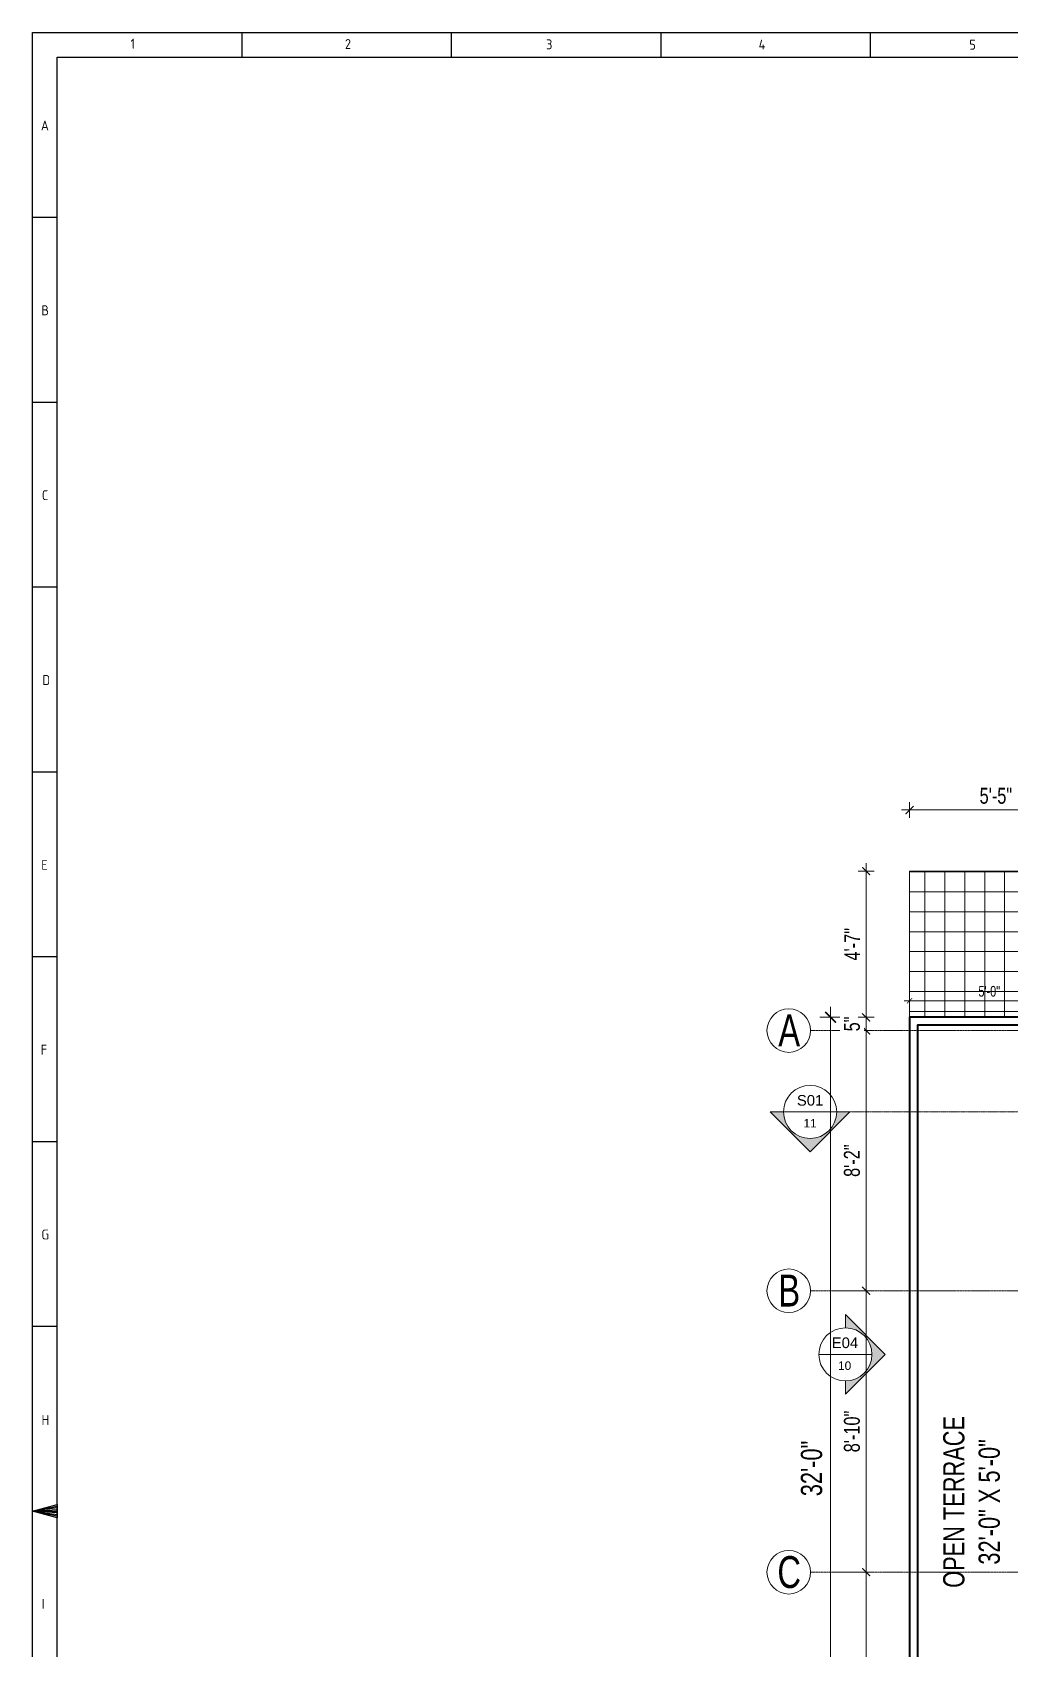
# Model space of a CAD drawing. Header units: inches. Extents: x 985 to 11353, y 526 to 2181.
# Drawn here: x 7999 to 8368, y 1572 to 2181 of the extents above; entities that cross this region are included whole.
import ezdxf
from ezdxf.enums import TextEntityAlignment as Align

# ---------------------------------------------------------------- set-up
doc = ezdxf.new("R2010")
doc.units = ezdxf.units.IN
doc.header["$MEASUREMENT"] = 0
doc.linetypes.add('ACAD_ISO12W100', pattern=[21, 12, -3, 0, -3, 0, -3])
doc.linetypes.add('PHANTOMX2', pattern=[5, 2.5, -0.5, 0.5, -0.5, 0.5, -0.5])
doc.layers.add('CABLE ROUTE FOR TOTAL PLANE-EMBED 2_DWG$0$SILICAGEL BORDER', color=7, linetype='Continuous')
doc.layers.add('Text', color=7, linetype='Continuous')
for name, color, linetype, lineweight in [('Dimension', 22, 'Continuous', 13), ('Elevation Marker', 252, 'Continuous', 15), ('grid', 9, 'Continuous', 13), ('Grid marker', 161, 'Continuous', 15), ('Grid Text', 5, 'Continuous', 15), ('HACTH', 8, 'Continuous', 9), ('railing', 232, 'Continuous', 15), ('wall 05', 3, 'Continuous', 40)]:
    doc.layers.add(name, color=color, linetype=linetype, lineweight=lineweight)
doc.styles.add('Arial', font='arial.ttf')
doc.styles.get("Standard").update_dxf_attribs({"font": 'isocp3.shx'})
doc.styles.add('Swiss721', font='swisscl.ttf')
doc.dimstyles.new('DIM08', dxfattribs={"dimtxt": 8, "dimasz": 4, "dimexe": 4, "dimexo": 0, "dimgap": 3, "dimtad": 1, "dimdec": 1, "dimzin": 3, "dimdsep": 46, "dimlunit": 4, "dimtxsty": 'Swiss721', "dimblk": 'ARCHTICK', "dimcen": 0, "dimdle": 4, "dimclrd": 256, "dimclre": 256, "dimclrt": 256, "dimadec": 0, "dimazin": 0, "dimtfac": 1, "dimtdec": 1, "dimtofl": 0, "dimtmove": 0, "dimatfit": 3, "dimldrblk": 'ARCHTICK', "dimfxl": 4, "dimfxlon": 1, "dimtfill": 1, "dimtolj": 1, "dimtzin": 0, "dimlwd": 9, "dimlwe": 9, "dimarcsym": 0})

# ---------------------------------------------------------------- blocks, each defined once
blk = doc.blocks.new('_ArchTick')
at = {"color": 0, "linetype": 'ByBlock', "const_width": 0.15}
blk.add_lwpolyline([(-0.5, -0.5), (0.5, 0.5)], dxfattribs=at)
blk = doc.blocks.new('*D377')
at = {"layer": 'Defpoints', "color": 0, "transparency": 16777216}
for p in [(8389.564620777152, 1816.493749929371), (8329.564620777152, 1810.275988226477), (8389.564620777152, 1810.275988226507)]:
    blk.add_point(p, dxfattribs=at)
at = {"layer": 'Dimension', "lineweight": 9, "transparency": 16777216}
for p, q in [((8327.564620777152, 1816.493749929371), (8391.564620777152, 1816.493749929371)), ((8329.564620777152, 1814.493749929371), (8329.564620777152, 1818.493749929371)), ((8389.564620777152, 1814.493749929371), (8389.564620777152, 1818.493749929371))]:
    blk.add_line(p, q, dxfattribs=at)
at = {"layer": 'Dimension', "lineweight": 9, "transparency": 16777216, "xscale": 2, "yscale": 2, "zscale": 2, "rotation": 180}
blk.add_blockref('_ArchTick', (8329.564620777152, 1816.493749929371), dxfattribs=at)
at = {"layer": 'Dimension', "lineweight": 9, "transparency": 16777216, "xscale": 2, "yscale": 2, "zscale": 2}
blk.add_blockref('_ArchTick', (8389.564620777152, 1816.493749929371), dxfattribs=at)
at = {"layer": 'Dimension', "transparency": 16777216, "insert": (8359.564620777152, 1820.042242720983), "char_height": 4, "attachment_point": 5, "style": 'Swiss721', "bg_fill": 3, "box_fill_scale": 1.25, "bg_fill_color": 256, "bg_fill_true_color": 13158600, "bg_fill_transparency": 0}
blk.add_mtext('\\A1;5\'-0"', dxfattribs=at)
blk = doc.blocks.new('*D418')
at = {"layer": 'Defpoints', "color": 0, "transparency": 16777216}
for p in [(8314.186179882441, 1810.275988226507), (8299.817496558624, 1426.275988226565), (8314.18617988116, 1426.275988226565)]:
    blk.add_point(p, dxfattribs=at)
at = {"layer": 'Dimension', "lineweight": 9, "transparency": 16777216}
for p, q in [((8303.817496558624, 1810.275988226507), (8295.817496558624, 1810.275988226507)), ((8299.817496558624, 1814.275988226507), (8299.817496558624, 1422.275988226565)), ((8303.817496558624, 1426.275988226565), (8295.817496558624, 1426.275988226565))]:
    blk.add_line(p, q, dxfattribs=at)
at = {"layer": 'Dimension', "lineweight": 9, "transparency": 16777216, "xscale": 4, "yscale": 4, "zscale": 4}
for p, rotation in [((8299.817496558624, 1810.275988226507), 90), ((8299.817496558624, 1426.275988226565), 270)]:
    blk.add_blockref('_ArchTick', p, dxfattribs=dict(at, rotation=rotation))
at = {"layer": 'Dimension', "transparency": 16777216, "insert": (8292.715268511442, 1640.359044077818), "char_height": 8, "attachment_point": 5, "rotation": 90, "style": 'Swiss721', "bg_fill": 3, "box_fill_scale": 1.25, "bg_fill_color": 256, "bg_fill_true_color": 13158600, "bg_fill_transparency": 0}
blk.add_mtext('\\A1;32\'-0"', dxfattribs=at)
blk = doc.blocks.new('*D419')
at = {"layer": 'Defpoints', "color": 0, "transparency": 16777216}
for p in [(8394.564620777152, 1888.357173217211), (8329.564620777122, 1865.286268453504), (8394.564620777152, 1865.286268453504)]:
    blk.add_point(p, dxfattribs=at)
at = {"layer": 'Dimension', "lineweight": 9, "transparency": 16777216}
for p, q in [((8326.564620777122, 1888.357173217211), (8397.564620777152, 1888.357173217211)), ((8329.564620777122, 1885.357173217211), (8329.564620777122, 1891.357173217211)), ((8394.564620777152, 1885.357173217211), (8394.564620777152, 1891.357173217211))]:
    blk.add_line(p, q, dxfattribs=at)
at = {"layer": 'Dimension', "lineweight": 9, "transparency": 16777216, "xscale": 3, "yscale": 3, "zscale": 3, "rotation": 180}
blk.add_blockref('_ArchTick', (8329.564620777122, 1888.357173217211), dxfattribs=at)
at = {"layer": 'Dimension', "lineweight": 9, "transparency": 16777216, "xscale": 3, "yscale": 3, "zscale": 3}
blk.add_blockref('_ArchTick', (8394.564620777152, 1888.357173217211), dxfattribs=at)
at = {"layer": 'Dimension', "transparency": 16777216, "insert": (8362.064620777137, 1893.668116860723), "char_height": 6, "attachment_point": 5, "style": 'Swiss721', "bg_fill": 3, "box_fill_scale": 1.25, "bg_fill_color": 256, "bg_fill_true_color": 13158600, "bg_fill_transparency": 0}
blk.add_mtext('\\A1;5\'-5"', dxfattribs=at)
blk = doc.blocks.new('*D424')
at = {"layer": 'Defpoints', "color": 0, "transparency": 16777216}
for p in [(8311.39090137079, 1805.275988226507), (8311.39090137079, 1707.286268453417), (8313.211348158717, 1707.286268453417)]:
    blk.add_point(p, dxfattribs=at)
at = {"layer": 'Dimension', "lineweight": 9, "transparency": 16777216}
for p, q in [((8311.39090137079, 1805.275988226507), (8316.211348158717, 1805.275988226507)), ((8313.211348158717, 1808.275988226507), (8313.211348158717, 1704.286268453417)), ((8311.39090137079, 1707.286268453417), (8316.211348158717, 1707.286268453417))]:
    blk.add_line(p, q, dxfattribs=at)
at = {"layer": 'Dimension', "lineweight": 9, "transparency": 16777216, "xscale": 3, "yscale": 3, "zscale": 3}
for p, rotation in [((8313.211348158717, 1805.275988226507), 90), ((8313.211348158717, 1707.286268453417), 270)]:
    blk.add_blockref('_ArchTick', p, dxfattribs=dict(at, rotation=rotation))
at = {"layer": 'Dimension', "transparency": 16777216, "insert": (8307.888608971298, 1756.281128339963), "char_height": 6, "attachment_point": 5, "rotation": 90, "style": 'Swiss721', "bg_fill": 3, "box_fill_scale": 1.25, "bg_fill_color": 256, "bg_fill_true_color": 13158600, "bg_fill_transparency": 0}
blk.add_mtext('\\A1;8\'-2"', dxfattribs=at)
blk = doc.blocks.new('*D425')
at = {"layer": 'Defpoints', "color": 0, "transparency": 16777216}
for p in [(8311.39090137079, 1707.286268453417), (8313.211348158717, 1707.286268453417), (8316.432662394074, 1601.275988226419)]:
    blk.add_point(p, dxfattribs=at)
at = {"layer": 'Dimension', "lineweight": 9, "transparency": 16777216}
for p, q in [((8311.39090137079, 1707.286268453417), (8316.211348158717, 1707.286268453417)), ((8313.211348158717, 1598.275988226419), (8313.211348158717, 1710.286268453417)), ((8316.211348158717, 1601.275988226419), (8310.211348158717, 1601.275988226419))]:
    blk.add_line(p, q, dxfattribs=at)
at = {"layer": 'Dimension', "lineweight": 9, "transparency": 16777216, "xscale": 3, "yscale": 3, "zscale": 3}
for p, rotation in [((8313.211348158717, 1707.286268453417), 90), ((8313.211348158717, 1601.275988226419), 270)]:
    blk.add_blockref('_ArchTick', p, dxfattribs=dict(at, rotation=rotation))
at = {"layer": 'Dimension', "transparency": 16777216, "insert": (8307.888608971298, 1654.281128339919), "char_height": 6, "attachment_point": 5, "rotation": 90, "style": 'Swiss721', "bg_fill": 3, "box_fill_scale": 1.25, "bg_fill_color": 256, "bg_fill_true_color": 13158600, "bg_fill_transparency": 0}
blk.add_mtext('\\A1;8\'-10"', dxfattribs=at)
blk = doc.blocks.new('*D426')
at = {"layer": 'Defpoints', "color": 0, "transparency": 16777216}
for p in [(8316.432662394074, 1601.275988226419), (8313.211348158717, 1431.275988226507), (8319.528631139869, 1431.275988226507)]:
    blk.add_point(p, dxfattribs=at)
at = {"layer": 'Dimension', "lineweight": 9, "transparency": 16777216}
for p, q in [((8313.211348158717, 1604.275988226419), (8313.211348158717, 1428.275988226507)), ((8316.211348158717, 1601.275988226419), (8310.211348158717, 1601.275988226419)), ((8316.211348158717, 1431.275988226507), (8310.211348158717, 1431.275988226507))]:
    blk.add_line(p, q, dxfattribs=at)
at = {"layer": 'Dimension', "lineweight": 9, "transparency": 16777216, "xscale": 3, "yscale": 3, "zscale": 3}
for p, rotation in [((8313.211348158717, 1601.275988226419), 90), ((8313.211348158717, 1431.275988226507), 270)]:
    blk.add_blockref('_ArchTick', p, dxfattribs=dict(at, rotation=rotation))
at = {"layer": 'Dimension', "transparency": 16777216, "insert": (8307.949552614811, 1516.275988226464), "char_height": 6, "attachment_point": 5, "rotation": 90, "style": 'Swiss721', "bg_fill": 3, "box_fill_scale": 1.25, "bg_fill_color": 256, "bg_fill_true_color": 13158600, "bg_fill_transparency": 0}
blk.add_mtext('\\A1;14\'-2"', dxfattribs=at)
blk = doc.blocks.new('*D428')
at = {"layer": 'Defpoints', "color": 0, "transparency": 16777216}
blk.add_point((8327.564620777152, 1810.275988226507), dxfattribs=at)
at = {"layer": 'Dimension', "lineweight": 9, "transparency": 16777216}
for p, q in [((8316.211348158717, 1810.275988226507), (8310.211348158717, 1810.275988226507)), ((8313.211348158717, 1802.275988226507), (8313.211348158717, 1813.275988226507)), ((8311.39090137079, 1805.275988226507), (8316.211348158717, 1805.275988226507))]:
    blk.add_line(p, q, dxfattribs=at)
at = {"layer": 'Dimension', "lineweight": 9, "transparency": 16777216, "xscale": 3, "yscale": 3, "zscale": 3}
for p, rotation in [((8313.211348158717, 1810.275988226507), 90), ((8313.211348158717, 1805.275988226507), 270)]:
    blk.add_blockref('_ArchTick', p, dxfattribs=dict(at, rotation=rotation))
at = {"layer": 'Dimension', "transparency": 16777216, "insert": (8307.900404515205, 1807.775988226508), "char_height": 6, "attachment_point": 5, "rotation": 90, "style": 'Swiss721', "bg_fill": 3, "box_fill_scale": 1.25, "bg_fill_color": 256, "bg_fill_true_color": 13158600, "bg_fill_transparency": 0}
blk.add_mtext('\\A1;5"', dxfattribs=at)
at = {"layer": 'Defpoints', "color": 0, "transparency": 16777216}
for p in [(8313.211348158717, 1810.275988226507), (8311.39090137079, 1805.275988226507)]:
    blk.add_point(p, dxfattribs=at)
blk = doc.blocks.new('*D429')
at = {"layer": 'Defpoints', "color": 0, "transparency": 16777216}
for p in [(8313.211348158717, 1865.286268453504), (8327.564620777122, 1865.286268453504), (8327.564620777152, 1810.275988226507)]:
    blk.add_point(p, dxfattribs=at)
at = {"layer": 'Dimension', "lineweight": 9, "transparency": 16777216}
for p, q in [((8316.211348158717, 1865.286268453504), (8310.211348158717, 1865.286268453504)), ((8313.211348158717, 1807.275988226507), (8313.211348158717, 1868.286268453504)), ((8316.211348158717, 1810.275988226507), (8310.211348158717, 1810.275988226507))]:
    blk.add_line(p, q, dxfattribs=at)
at = {"layer": 'Dimension', "lineweight": 9, "transparency": 16777216, "xscale": 3, "yscale": 3, "zscale": 3}
for p, rotation in [((8313.211348158717, 1865.286268453504), 90), ((8313.211348158717, 1810.275988226507), 270)]:
    blk.add_blockref('_ArchTick', p, dxfattribs=dict(at, rotation=rotation))
at = {"layer": 'Dimension', "transparency": 16777216, "insert": (8307.961348158717, 1837.781128340007), "char_height": 6, "attachment_point": 5, "rotation": 90, "style": 'Swiss721', "bg_fill": 3, "box_fill_scale": 1.25, "bg_fill_color": 256, "bg_fill_true_color": 13158600, "bg_fill_transparency": 0}
blk.add_mtext('\\A1;4\'-7"', dxfattribs=at)
blk = doc.blocks.new('240A1')
at = {"color": 0, "lineweight": -3}
for p, q in [((1045317.0179728, 286840.3470175929), (1045317.0179728, 286835.3470175929)), ((1045359.0679728, 286840.3470175929), (1045359.0679728, 286835.3470175929)), ((1045401.1179728, 286840.3470175929), (1045401.1179728, 286835.3470175929)), ((1045443.1679728, 286840.3470175929), (1045443.1679728, 286835.3470175929)), ((1045274.9679728, 286803.2220175929), (1045279.9679728, 286803.2220175929)), ((1045274.9679728, 286766.0970175929), (1045279.9679728, 286766.0970175929)), ((1045274.9679728, 286728.9720175929), (1045279.9679728, 286728.9720175929)), ((1045274.9679728, 286691.8470175929), (1045279.9679728, 286691.8470175929)), ((1045274.9679728, 286654.7220175929), (1045279.9679728, 286654.7220175929)), ((1045274.9679728, 286617.5970175929), (1045279.9679728, 286617.5970175929)), ((1045274.9679728, 286580.4720175929), (1045279.9679728, 286580.4720175929)), ((1045274.9679728, 286543.3470175929), (1045279.9679728, 286543.3470175929))]:
    blk.add_line(p, q, dxfattribs=at)
at = {"color": 5, "lineweight": -3}
blk.add_lwpolyline([(1045274.9679728, 286840.3470175929), (1046115.9679728, 286840.3470175929), (1046115.9679728, 286246.3470175929), (1045274.9679728, 286246.3470175929)], close=True, dxfattribs=at)
at = {"color": 0, "lineweight": -3}
blk.add_lwpolyline([(1045279.9679728, 286835.3470175929), (1046110.9679728, 286835.3470175929), (1046110.9679728, 286251.3470175929), (1045279.9679728, 286251.3470175929)], close=True, dxfattribs=at)
at = {"lineweight": -3}
blk.add_lwpolyline([(1045274.9679728, 286543.3470175929), (1045279.9679728, 286544.686763555), (1045279.9679728, 286542.0072716307), (1045274.9679728, 286543.3470175929), (1045279.9679728, 286544.3518270645), (1045279.9679728, 286544.0168905739), (1045274.9679728, 286543.3470175929), (1045279.9679728, 286543.6819540834), (1045279.9679728, 286543.0120811023), (1045274.9679728, 286543.3470175929), (1045279.9679728, 286542.6771446118), (1045279.9679728, 286542.3422081212), (1045274.9679728, 286543.3470175929)], dxfattribs=at)
at = {"lineweight": -3, "char_height": 2, "attachment_point": 1}
for s, insert in [('1', (1045294.676849885, 286839.0641301671)), ('2', (1045337.703599014, 286838.9961188855)), ('3', (1045378.106256576, 286838.9281076039)), ('4', (1045420.770452348, 286838.904418754)), ('5', (1045463.072837551, 286838.8600963224)), ('A', (1045276.670630702, 286822.6307133358)), ('B', (1045276.77361683, 286785.5057175928)), ('C', (1045276.876602958, 286748.3807218498)), ('D', (1045276.979589087, 286711.2557261068)), ('E', (1045276.758151374, 286674.1307303638)), ('F', (1045276.646056958, 286637.0057346207)), ('G', (1045276.793685753, 286599.8809789367)), ('H', (1045276.812998392, 286562.6174088422)), ('I', (1045276.85022071, 286525.7046682925))]:
    blk.add_mtext_dynamic_manual_height_columns(s, width=2, gutter_width=1, heights=[0], dxfattribs=dict(at, insert=insert))

msp = doc.modelspace()

# ---------------------------------------------------------------- linework, layer by layer
at = {"layer": 'Elevation Marker'}
msp.add_line((8282.131913933119, 1774.639968842076), (8277.131913935738, 1774.639968842076), dxfattribs=at)
at = {"layer": 'grid', "linetype": 'PHANTOMX2', "ltscale": 0.2}
for p, q in [((9061.023302502437, 1805.275988226507), (8292.315851606925, 1805.275988226507)), ((9061.023302502437, 1707.286268453417), (8292.315851606925, 1707.286268453417)), ((9061.023302502437, 1601.275988226419), (8292.31585160707, 1601.275988226419))]:
    msp.add_line(p, q, dxfattribs=at)
at = {"layer": 'Grid marker'}
for centre in [(8284.108035118787, 1805.275988226507), (8284.108035118787, 1707.286268453417), (8284.108035118787, 1601.275988226419)]:
    msp.add_circle(centre, 8.207816488131039, dxfattribs=at)
at = {"layer": 'railing', "ltscale": 20}
for points in [[(8329.564620777152, 1810.275988226477), (8329.564620777152, 1865.286268453504), (8514.56462077718, 1865.286268453504)], [(8329.564620777152, 1606.275988226507), (8329.564620777152, 1805.275988226507)]]:
    msp.add_lwpolyline(points, dxfattribs=at)
at = {"layer": 'wall 05'}
for points in [[(8389.564620777152, 1810.275988226507), (8329.564620777152, 1810.275988226477), (8329.56462077718, 1426.275988226565), (8389.564620777152, 1426.275988226507)], [(8389.564620777152, 1807.275988226507), (8332.564620777152, 1807.275988226477), (8332.56462077718, 1429.275988226565), (8389.564620777152, 1429.275988226507)]]:
    msp.add_lwpolyline(points, dxfattribs=at)

# ---------------------------------------------------------------- texts
at = {"layer": 'Grid Text', "char_height": 12, "attachment_point": 2, "style": 'Swiss721'}
for s, insert in [('A', (8284.262151917183, 1811.346593030071)), ('B', (8284.262151917183, 1713.356873256981)), ('C', (8284.262151917183, 1607.346593029984))]:
    msp.add_mtext(s, dxfattribs=dict(at, insert=insert))
at = {"layer": 'Text', "insert": (8342.220596769652, 1627.767626579397), "char_height": 8, "width": 73.13953744304308, "attachment_point": 2, "rotation": 90, "style": 'Swiss721'}
msp.add_mtext('OPEN TERRACE\\P32\'-0" X 5\'-0"', dxfattribs=at)

# ---------------------------------------------------------------- next in the draw order: dimensions: what is measured, and where the dimension line sits
at = {"layer": 'Dimension'}
for base, p1, p2, override, picture, middle in [((8394.564620777152, 1888.357173217211), (8329.564620777122, 1865.286268453504), (8394.564620777152, 1865.286268453504), {"dimscale": 0.75, "dimarcsym": 1}, '*D419', (8362.064620777137, 1893.668116860723)), ((8389.564620777152, 1816.493749929371), (8329.564620777152, 1810.275988226477), (8389.564620777152, 1810.275988226507), {"dimscale": 0.5, "dimarcsym": 2}, '*D377', (8359.564620777152, 1820.042242720983))]:
    dim = msp.add_linear_dim(base=base, p1=p1, p2=p2, dimstyle='DIM08', override=override, dxfattribs=at)
    dim.commit()
    dim.dimension.update_dxf_attribs({"geometry": picture, "text_midpoint": middle})
dim = msp.add_linear_dim(base=(8299.817496558624, 1426.275988226565), p1=(8314.186179882441, 1810.275988226507), p2=(8314.18617988116, 1426.275988226565), angle=90, dimstyle='DIM08', override={"dimarcsym": 1}, dxfattribs=at)
dim.commit()
dim.dimension.update_dxf_attribs({"geometry": '*D418', "text_midpoint": (8299.817496558624, 1640.359044077818), "dimtype": 160})

# ---------------------------------------------------------------- next in the draw order: linework, layer by layer
at = {"layer": 'Elevation Marker'}
msp.add_line((8292.13191392788, 1759.639968849934), (8277.131913935738, 1774.639968842076), dxfattribs=at)

# ---------------------------------------------------------------- next in the draw order: texts
at = {"layer": 'Elevation Marker', "style": 'Arial'}
for tag, text, height, p in [('S01', 'De-A', 4.000000000000002, (8292.13191392791, 1781.011900764989)), ('11', 'IN-201', 3.200000000000001, (8292.13191392791, 1771.989118697367))]:
    msp.add_attdef(tag, text=text, height=height, dxfattribs=at).set_placement(p, align=Align.TOP_CENTER)

# ---------------------------------------------------------------- next in the draw order: dimensions: what is measured, and where the dimension line sits
at = {"layer": 'Dimension'}
dim = msp.add_linear_dim(base=(8313.211348158717, 1707.286268453417), p1=(8311.39090137079, 1805.275988226507), p2=(8311.39090137079, 1707.286268453417), angle=90, dimstyle='DIM08', override={"dimscale": 0.75, "dimarcsym": 1}, dxfattribs=at)
dim.commit()
dim.dimension.update_dxf_attribs({"geometry": '*D424', "text_midpoint": (8307.888608971298, 1756.281128339963)})

# ---------------------------------------------------------------- next in the draw order: hatches: boundary and pattern name
at = {"layer": 'Elevation Marker'}
h = msp.add_hatch(color=256, dxfattribs=at)
h.dxf.hatch_style = 1
edge = h.paths.add_edge_path()
edge.add_line((8302.131913922642, 1774.639968842076), (8307.131913920022, 1774.639968842076))
edge.add_line((8307.131913920022, 1774.639968842076), (8292.13191392788, 1759.639968849934))
edge.add_line((8292.13191392788, 1759.639968849934), (8277.131913935738, 1774.639968842076))
edge.add_line((8277.131913935738, 1774.639968842076), (8282.131913933119, 1774.639968842076))
edge.add_ellipse((8292.13191392788, 1774.639968842076), major_axis=(7.071067808166847, 7.07106780816684), ratio=0.9999999999983927, start_angle=134.999999999954, end_angle=225.0000000000457)
edge.add_ellipse((8292.13191392788, 1774.639968842076), major_axis=(-7.071067808166843, 7.071067808166845), ratio=0.999999999998393, start_angle=134.999999999954, end_angle=225.000000000046)

# ---------------------------------------------------------------- next in the draw order: linework, layer by layer
at = {"layer": 'Elevation Marker', "linetype": 'ByBlock'}
for p, q in [((8302.131913917432, 1774.639968847315), (8282.13191392791, 1774.639968847315)), ((8282.13191392791, 1774.639968847315), (8302.13191392791, 1774.639968847315))]:
    msp.add_line(p, q, dxfattribs=at)
at = {"layer": 'Elevation Marker'}
for q in [(8292.13191392788, 1759.639968849934), (8302.131913922642, 1774.639968842076)]:
    msp.add_line((8307.131913920022, 1774.639968842076), q, dxfattribs=at)
at = {"layer": 'Elevation Marker', "linetype": 'ACAD_ISO12W100', "ltscale": 0.02}
msp.add_line((9055.089391747142, 1774.639968842076), (8302.369788592916, 1774.639968842076), dxfattribs=at)
at = {"layer": 'Elevation Marker', "extrusion": (0, 0, -1)}
msp.add_ellipse((8292.13191392267, 1774.639968847315), major_axis=(-7.071067808170274, 7.071067808170273), ratio=0.9999999999974231, start_param=5.497787143780849, end_param=11.78097245096044, dxfattribs=at)

# ---------------------------------------------------------------- next in the draw order: dimensions: what is measured, and where the dimension line sits
at = {"layer": 'Dimension'}
dim = msp.add_linear_dim(base=(8313.211348158717, 1810.275988226507), p1=(8311.39090137079, 1805.275988226507), p2=(8327.564620777152, 1810.275988226507), angle=90, dimstyle='DIM08', override={"dimscale": 0.75, "dimarcsym": 1}, dxfattribs=at)
dim.commit()
dim.dimension.update_dxf_attribs({"geometry": '*D428', "text_midpoint": (8313.211348158717, 1807.775988226508), "dimtype": 160})
dim = msp.add_linear_dim(base=(8313.211348158717, 1707.286268453417), p1=(8316.432662394074, 1601.275988226419), p2=(8311.39090137079, 1707.286268453417), angle=270, dimstyle='DIM08', override={"dimscale": 0.75, "dimarcsym": 1}, dxfattribs=at)
dim.commit()
dim.dimension.update_dxf_attribs({"geometry": '*D425', "text_midpoint": (8307.888608971298, 1654.281128339919)})

# ---------------------------------------------------------------- next in the draw order: hatches: boundary and pattern name
at = {"layer": 'Elevation Marker'}
h = msp.add_hatch(color=256, dxfattribs=at)
h.dxf.hatch_style = 1
edge = h.paths.add_edge_path()
edge.add_line((8305.407819256829, 1673.335646710633), (8305.407819256829, 1668.335646713252))
edge.add_line((8305.407819256829, 1668.335646713252), (8320.40781924897, 1683.335646705394))
edge.add_line((8320.40781924897, 1683.335646705394), (8305.407819256829, 1698.335646697536))
edge.add_line((8305.407819256829, 1698.335646697536), (8305.407819256829, 1693.335646700155))
edge.add_ellipse((8305.407819256829, 1683.335646705394), major_axis=(-7.07106780816684, -7.071067808166847), ratio=0.9999999999983927, start_angle=134.9999999999543, end_angle=225.000000000046, ccw=False)
edge.add_ellipse((8305.407819256829, 1683.335646705394), major_axis=(-7.071067808166845, 7.071067808166843), ratio=0.999999999998393, start_angle=134.999999999954, end_angle=225.000000000046, ccw=False)

# ---------------------------------------------------------------- next in the draw order: linework, layer by layer
for p, q in [((8320.40781924897, 1683.335646705394), (8305.407819256829, 1698.335646697536)), ((8305.407819256829, 1693.335646700155), (8305.407819256829, 1698.335646697536)), ((8305.407819256829, 1668.335646713252), (8320.40781924897, 1683.335646705394)), ((8305.407819256829, 1668.335646713252), (8305.407819256829, 1673.335646710633))]:
    msp.add_line(p, q, dxfattribs=at)
at = {"layer": 'Elevation Marker', "linetype": 'ByBlock'}
for p, q in [((8295.407819262067, 1683.335646705394), (8315.40781925159, 1683.335646705394)), ((8315.40781925159, 1683.335646705394), (8295.40781925159, 1683.335646705394))]:
    msp.add_line(p, q, dxfattribs=at)
at = {"layer": 'Elevation Marker'}
msp.add_ellipse((8305.407819256829, 1683.335646705394), major_axis=(7.071067808170274, 7.071067808170273), ratio=0.9999999999974231, start_param=5.497787143780849, end_param=11.78097245096044, dxfattribs=at)

# ---------------------------------------------------------------- next in the draw order: texts
at = {"layer": 'Elevation Marker', "style": 'Arial'}
for tag, text, height, p in [('E04', 'De-A', 4.000000000000002, (8305.254996317179, 1689.707578623068)), ('10', 'IN-201', 3.200000000000001, (8305.130113025692, 1680.684796555445))]:
    msp.add_attdef(tag, text=text, height=height, dxfattribs=at).set_placement(p, align=Align.TOP_CENTER)

# ---------------------------------------------------------------- next in the draw order: dimensions: what is measured, and where the dimension line sits
at = {"layer": 'Dimension'}
for base, p1, p2, angle, picture, middle in [((8313.211348158717, 1865.286268453504), (8327.564620777152, 1810.275988226507), (8327.564620777122, 1865.286268453504), 90, '*D429', (8307.961348158717, 1837.781128340007)), ((8313.211348158717, 1431.275988226507), (8316.432662394074, 1601.275988226419), (8319.528631139869, 1431.275988226507), 270, '*D426', (8307.949552614811, 1516.275988226464))]:
    dim = msp.add_linear_dim(base=base, p1=p1, p2=p2, angle=angle, dimstyle='DIM08', override={"dimscale": 0.75, "dimarcsym": 1}, dxfattribs=at)
    dim.commit()
    dim.dimension.update_dxf_attribs({"geometry": picture, "text_midpoint": middle})

# ---------------------------------------------------------------- next in the draw order: hatches: boundary and pattern name
at = {"layer": 'HACTH', "ltscale": 10}
h = msp.add_hatch(dxfattribs=at)
h.set_pattern_fill('ANSI37', color=256, scale=60, angle=45, style=0)
h.set_pattern_definition([(90, (-131187.1442173474, -169930.0044140181), (-7.5, 1.332267629550188e-15), []), (180, (-131187.1442173474, -169930.0044140181), (-1.332267629550188e-15, -7.5), [])])
h.paths.add_polyline_path([(8998.56462077718, 1810.275988226507), (8998.56462077718, 1798.275988226507), (8998.56462077718, 1791.275988226565), (9016.56462077721, 1791.275988226565), (9016.564620777239, 1721.275988226565), (8998.56462077718, 1721.275988226565), (8998.56462077718, 1695.275988226507), (9016.564620777239, 1695.275988226477), (9016.564620777239, 1625.275988226507), (8998.56462077718, 1625.275988226477), (8998.56462077721, 1606.275988226536), (9053.574901004236, 1606.275988226507), (9053.574901004178, 1865.286268453475), (8998.56462077718, 1865.286268453504), (8647.064620777152, 1865.286268453504), (8647.064620777152, 1810.275988226477), (8658.324620777132, 1810.275988226477), (8658.324620777132, 1828.275988226536), (8728.324620777132, 1828.275988226536), (8728.324620777132, 1810.275988226507), (8752.56462077718, 1810.275988226507), (8752.56462077718, 1828.275988226536), (8822.56462077718, 1828.275988226536), (8822.56462077718, 1810.275988226594), (8832.56462077718, 1810.275988226594), (8887.397954110524, 1810.275988226594), (8887.397954110524, 1828.275988226536), (8957.397954110524, 1828.275988226536), (8957.397954110524, 1810.275988226565), (8986.56462077718, 1810.275988226565)])
h.paths.add_polyline_path([(8514.56462077718, 1810.275988226507), (8514.56462077721, 1865.286268453504), (8329.564620777152, 1865.286268453504), (8329.564620777152, 1810.275988226507), (8389.564620777152, 1810.275988226507), (8401.564620777152, 1810.275988226507)])

# ---------------------------------------------------------------- next in the draw order: block references
at = {"layer": 'CABLE ROUTE FOR TOTAL PLANE-EMBED 2_DWG$0$SILICAGEL BORDER', "color": 7, "xscale": 1.875, "yscale": 1.875, "zscale": 1.875}
msp.add_blockref('240A1', (-1951891.194266645, -535644.4357836178), dxfattribs=at)

doc.saveas('drawing.dxf')
